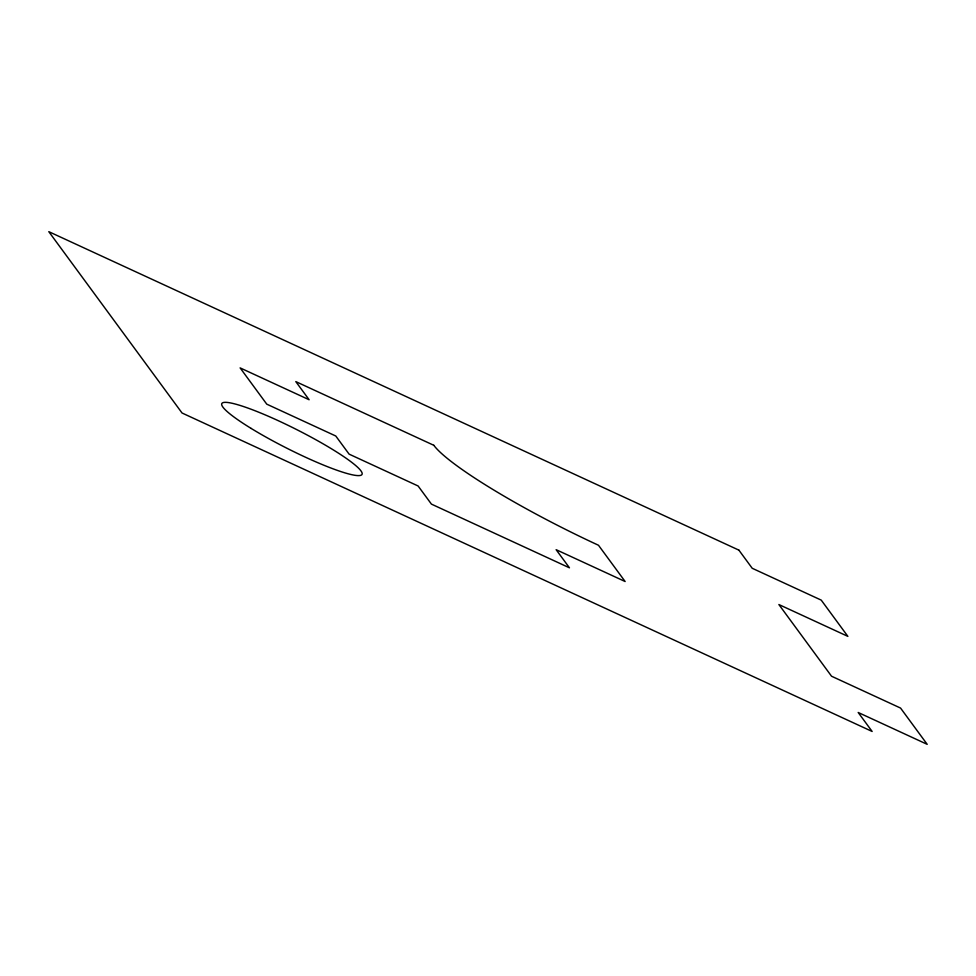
<?xml version="1.0" encoding="UTF-8"?>
<svg xmlns="http://www.w3.org/2000/svg" width="976" height="976" viewBox="0 0 976 976"><rect width="100%" height="100%" fill="white"/><g stroke="black" fill="none" stroke-linecap="round" stroke-linejoin="round"><path stroke-width="1.46" d="M738.893 550.135L48.8 231.666L182.036 412.994L872.141 731.463L858.185 712.48L927.2 744.334L900.555 708.064L831.54 676.222L778.872 604.534L847.876 636.376L821.231 600.118L752.215 568.276L738.893 550.135M433.82 445.3L295.801 381.604L309.124 399.745L240.12 367.891L266.765 404.162L335.768 436.004L349.103 454.133L418.106 485.987L431.429 504.116L569.447 567.812L556.125 549.683L625.14 581.525L598.483 545.255A157.124 21.057 26.8 0 1 433.82 445.3M251.149 428.427A78.568 10.529 26.8 0 0 361.864 474.629A78.568 10.529 26.8 0 0 262.678 413.836A78.568 10.529 26.8 0 0 251.149 428.427"/></g></svg>
